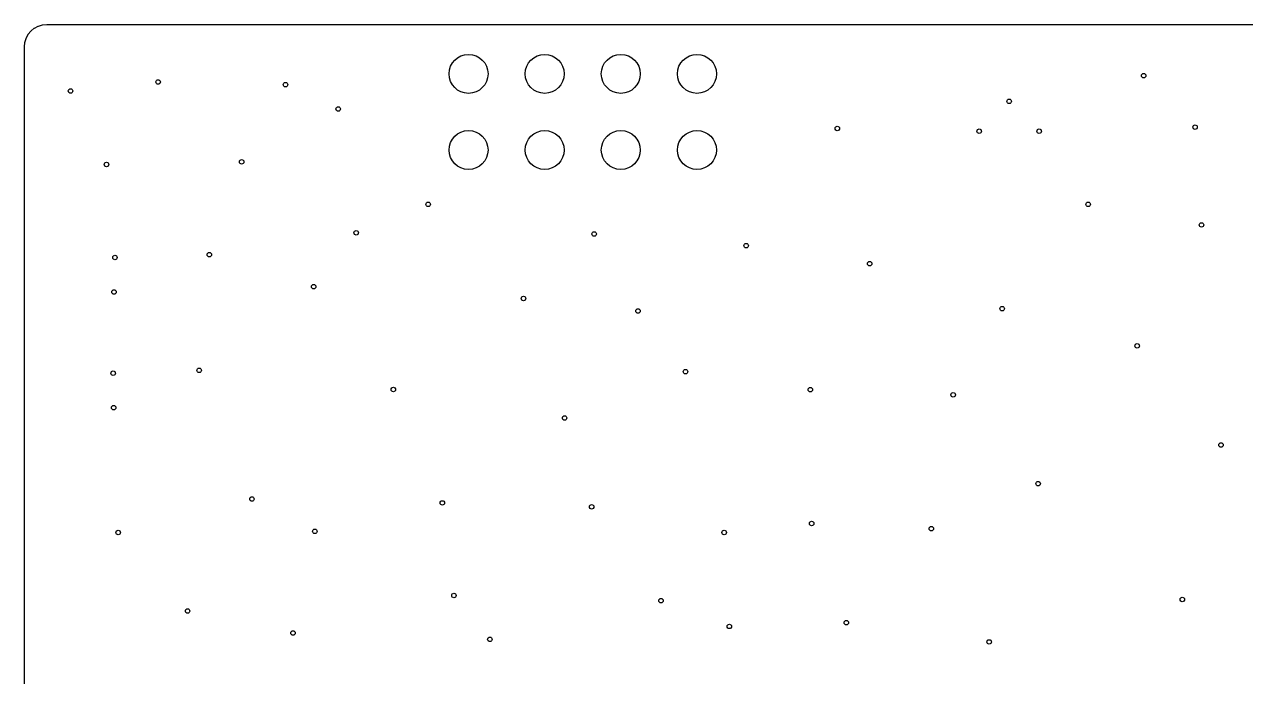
# Model space of a CAD drawing. Extents: x 114.9 to 199.6, y -137.1 to -76.7.
# Drawn here: x 114.88 to 155.62, y -98.4 to -76.65 of the extents above; entities that cross this region are included whole.
import ezdxf

# ---------------------------------------------------------------- set-up
doc = ezdxf.new("R2010")
doc.units = 0
doc.layers.add('BLACK', color=7, linetype='CONTINUOUS')

msp = doc.modelspace()

# ---------------------------------------------------------------- linework, layer by layer
at = {"layer": 'BLACK', "linetype": 'CONTINUOUS'}
for p, q in [((114.939822, -77.10893), (115.004542, -76.98785)), ((115.004542, -76.98785), (115.009871, -76.979874)), ((115.009871, -76.979874), (115.096961, -76.873753)), ((115.096961, -76.873753), (115.103754, -76.866961)), ((115.103754, -76.866961), (115.209874, -76.779871)), ((115.209874, -76.779871), (115.21785, -76.774542)), ((115.21785, -76.774542), (115.33893, -76.709822)), ((115.33893, -76.709822), (115.34779, -76.706153)), ((115.34779, -76.706153), (115.479162, -76.666301)), ((115.479162, -76.666301), (115.488581, -76.664428)), ((115.488581, -76.664428), (115.627604, -76.650736)), ((115.627604, -76.650736), (115.632407, -76.6505)), ((115.632407, -76.6505), (115.67417, -76.6505)), ((115.67417, -76.6505), (198.78583, -76.6505)), ((114.8805, -77.402406), (114.880736, -77.397603)), ((114.8805, -79.161927), (114.8805, -77.402406)), ((114.880736, -77.397603), (114.894428, -77.258582)), ((114.894428, -77.258582), (114.896302, -77.249161)), ((114.896302, -77.249161), (114.936153, -77.11779)), ((114.936153, -77.11779), (114.939822, -77.10893)), ((114.8805, -99.337497), (114.8805, -79.161927))]:
    msp.add_line(p, q, dxfattribs=at)
at = {"layer": 'BLACK'}
for centre, radius in [((129.698, -78.3), 0.65), ((132.238, -78.3), 0.65), ((134.778, -78.3), 0.65), ((137.318, -78.3), 0.65), ((119.34, -78.57), 0.075), ((123.59, -78.66), 0.075), ((152.22, -78.36), 0.075), ((116.42, -78.87), 0.075), ((125.35, -79.47), 0.075), ((147.736, -79.2135), 0.075), ((129.698, -80.84), 0.65), ((132.238, -80.84), 0.65), ((134.778, -80.84), 0.65), ((137.318, -80.84), 0.65), ((142, -80.12), 0.075), ((146.736, -80.2135), 0.075), ((148.736, -80.2135), 0.075), ((153.937415, -80.075578), 0.075), ((117.62, -81.32), 0.075), ((122.127022, -81.234661), 0.075), ((128.35, -82.65), 0.075), ((150.37, -82.65), 0.075), ((154.15206, -83.338182), 0.075), ((125.95, -83.6), 0.075), ((133.89, -83.64), 0.075), ((121.05, -84.33), 0.075), ((138.96, -84.03), 0.075), ((117.9, -84.424998), 0.075), ((143.08, -84.63), 0.075), ((117.869364, -85.575002), 0.075), ((124.531046, -85.398774), 0.075), ((131.53, -85.79), 0.075), ((135.35, -86.21), 0.075), ((147.5, -86.13), 0.075), ((152.00561, -87.373509), 0.075), ((117.84, -88.284998), 0.075), ((120.71, -88.19), 0.075), ((136.937529, -88.232089), 0.075), ((127.19, -88.83), 0.075), ((141.101643, -88.833095), 0.075), ((145.866762, -89.004811), 0.075), ((117.86, -89.435002), 0.075), ((132.902202, -89.777533), 0.075), ((154.8, -90.68), 0.075), ((148.700077, -91.966912), 0.075), ((122.470454, -92.48206), 0.075), ((128.823947, -92.610847), 0.075), ((133.803711, -92.739634), 0.075), ((141.144572, -93.297711), 0.075), ((118.01, -93.6), 0.075), ((124.57, -93.56), 0.075), ((138.225399, -93.598215), 0.075), ((145.14, -93.47), 0.075), ((129.21, -95.7), 0.075), ((120.324004, -96.216884), 0.075), ((136.12, -95.87), 0.075), ((153.51, -95.83), 0.075), ((142.303655, -96.603245), 0.075), ((123.84, -96.95), 0.075), ((138.4, -96.73), 0.075), ((130.41, -97.16), 0.075), ((147.068774, -97.24718), 0.075)]:
    msp.add_circle(centre, radius, dxfattribs=at)
at = {"layer": 'WHITE'}
for centre, radius in [((129.698, -78.3), 0.65), ((132.238, -78.3), 0.65), ((134.778, -78.3), 0.65), ((137.318, -78.3), 0.65), ((119.34, -78.57), 0.075), ((123.59, -78.66), 0.075), ((152.22, -78.36), 0.075), ((116.42, -78.87), 0.075), ((125.35, -79.47), 0.075), ((147.736, -79.2135), 0.075), ((129.698, -80.84), 0.65), ((132.238, -80.84), 0.65), ((134.778, -80.84), 0.65), ((137.318, -80.84), 0.65), ((142, -80.12), 0.075), ((146.736, -80.2135), 0.075), ((148.736, -80.2135), 0.075), ((153.937415, -80.075578), 0.075), ((117.62, -81.32), 0.075), ((122.127022, -81.234661), 0.075), ((128.35, -82.65), 0.075), ((150.37, -82.65), 0.075), ((154.15206, -83.338182), 0.075), ((125.95, -83.6), 0.075), ((133.89, -83.64), 0.075), ((121.05, -84.33), 0.075), ((138.96, -84.03), 0.075), ((117.9, -84.424998), 0.075), ((143.08, -84.63), 0.075), ((117.869364, -85.575002), 0.075), ((124.531046, -85.398774), 0.075), ((131.53, -85.79), 0.075), ((135.35, -86.21), 0.075), ((147.5, -86.13), 0.075), ((152.00561, -87.373509), 0.075), ((117.84, -88.284998), 0.075), ((120.71, -88.19), 0.075), ((136.937529, -88.232089), 0.075), ((127.19, -88.83), 0.075), ((141.101643, -88.833095), 0.075), ((145.866762, -89.004811), 0.075), ((117.86, -89.435002), 0.075), ((132.902202, -89.777533), 0.075), ((154.8, -90.68), 0.075), ((148.700077, -91.966912), 0.075), ((122.470454, -92.48206), 0.075), ((128.823947, -92.610847), 0.075), ((133.803711, -92.739634), 0.075), ((141.144572, -93.297711), 0.075), ((118.01, -93.6), 0.075), ((124.57, -93.56), 0.075), ((138.225399, -93.598215), 0.075), ((145.14, -93.47), 0.075), ((129.21, -95.7), 0.075), ((120.324004, -96.216884), 0.075), ((136.12, -95.87), 0.075), ((153.51, -95.83), 0.075), ((142.303655, -96.603245), 0.075), ((123.84, -96.95), 0.075), ((138.4, -96.73), 0.075), ((130.41, -97.16), 0.075), ((147.068774, -97.24718), 0.075)]:
    msp.add_circle(centre, radius, dxfattribs=at)

doc.saveas('drawing.dxf')
